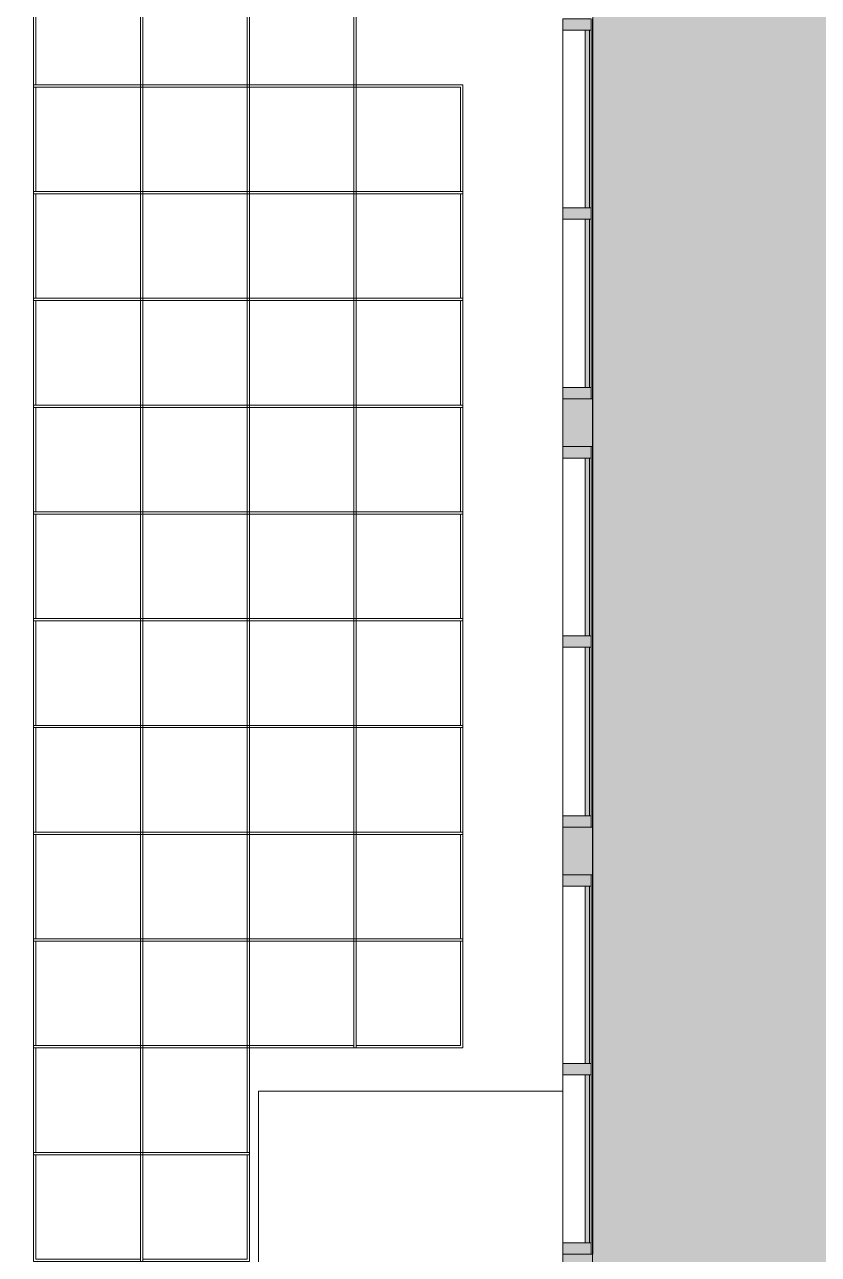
# Model space of a CAD drawing. Header units: inches. Extents: x 45807 to 46964, y -37659 to -36666.
# Drawn here: x 46444.9 to 46619.7, y -37374.3 to -37103.6 of the extents above; entities that cross this region are included whole.
import ezdxf

# ---------------------------------------------------------------- set-up
doc = ezdxf.new("R2010")
doc.units = ezdxf.units.IN
doc.header["$MEASUREMENT"] = 0
for name, color, linetype, lineweight in [('A-CLNG', 13, 'Continuous', 13), ('A-DETL-GENF', 92, 'Continuous', 9), ('A-DETL-THIN', 151, 'Continuous', 9), ('A-GENM', 13, 'Continuous', 9), ('A-GLAZ-CURT', 52, 'Continuous', 13), ('A-GLAZ-CWMG', 51, 'Continuous', 13), ('A-WALL', 113, 'Continuous', 13), ('A-WALL-PATT', 111, 'Continuous', 13)]:
    doc.layers.add(name, color=color, linetype=linetype, lineweight=lineweight)

# ---------------------------------------------------------------- blocks, each defined once
blk = doc.blocks.new('Rectangular Mullion - 2_5_ x 5_ rectangular 2-4793464-FIRST FLOOR RCP')
at = {"layer": 'A-GLAZ-CWMG', "lineweight": 9}
blk.add_hatch(color=7, dxfattribs=at).paths.add_polyline_path([(0, 1.75), (0, 2.13), (-2.5, 2.13), (-2.5, -4.12), (0, -4.12), (0, 0.75)], flags=0)
at = {"layer": 'A-GLAZ-CWMG', "color": 8, "lineweight": 20}
for p, q in [((-2.5, 2.13), (0, 2.13)), ((-2.5, -4.12), (-2.5, 2.13)), ((0, 2.13), (0, -4.12)), ((0, -4.12), (-2.5, -4.12))]:
    blk.add_line(p, q, dxfattribs=at)
blk = doc.blocks.new('Rectangular Mullion - 2_5_ x 5_ rectangular 2-4794836-FIRST FLOOR RCP')
at = {"layer": 'A-GLAZ-CWMG', "lineweight": 9}
for p, q in [((46563.43, -37332.25), (46563.43, -37293.25)), ((46569.68, -37332.25), (46569.68, -37293.25))]:
    blk.add_line(p, q, dxfattribs=at)
blk = doc.blocks.new('System Panel - Glazed-4794842-FIRST FLOOR RCP')
at = {"layer": 'A-GLAZ-CURT', "lineweight": 9}
blk.add_hatch(color=7, dxfattribs=at).paths.add_polyline_path([(-18.5, -1.75), (18.5, -1.75), (18.5, -0.75), (-18.5, -0.75)], flags=0)
at = {"layer": 'A-GLAZ-CURT', "color": 8, "lineweight": 20}
for p, q in [((-18.5, -1.75), (-18.5, -0.75)), ((-18.5, -0.75), (18.5, -0.75)), ((18.5, -1.75), (-18.5, -1.75)), ((18.5, -0.75), (18.5, -1.75))]:
    blk.add_line(p, q, dxfattribs=at)
blk = doc.blocks.new('Rectangular Mullion - 2_5_ x 5_ rectangular 2-4793468-FIRST FLOOR RCP')
at = {"layer": 'A-GLAZ-CWMG', "lineweight": 9}
blk.add_hatch(color=7, dxfattribs=at).paths.add_polyline_path([(-2.5, -4.12), (-2.5, 2.13), (0, 2.13), (0, -4.12)], flags=0)
at = {"layer": 'A-GLAZ-CWMG', "color": 8, "lineweight": 20}
for p, q in [((0, 2.13), (-2.5, 2.13)), ((-2.5, 2.13), (-2.5, -4.12)), ((0, -4.12), (0, 2.13)), ((-2.5, -4.12), (0, -4.12))]:
    blk.add_line(p, q, dxfattribs=at)
blk = doc.blocks.new('Rectangular Mullion - 2_5_ x 5_ rectangular 2-4794824-FIRST FLOOR RCP')
at = {"layer": 'A-GLAZ-CWMG', "lineweight": 9}
for p, q in [((46563.43, -37238.12), (46563.43, -37199)), ((46569.68, -37238.12), (46569.68, -37199))]:
    blk.add_line(p, q, dxfattribs=at)
blk = doc.blocks.new('System Panel - Glazed-4794830-FIRST FLOOR RCP')
at = {"layer": 'A-GLAZ-CURT', "lineweight": 9}
blk.add_hatch(color=7, dxfattribs=at).paths.add_polyline_path([(-18.56, -1.75), (18.56, -1.75), (18.56, -0.75), (-18.56, -0.75)], flags=0)
at = {"layer": 'A-GLAZ-CURT', "color": 8, "lineweight": 20}
for p, q in [((-18.56, -1.75), (-18.56, -0.75)), ((-18.56, -0.75), (18.56, -0.75)), ((18.56, -1.75), (-18.56, -1.75)), ((18.56, -0.75), (18.56, -1.75))]:
    blk.add_line(p, q, dxfattribs=at)
blk = doc.blocks.new('Rectangular Mullion - 2_5_ x 5_ rectangular 2-4794798-FIRST FLOOR RCP')
at = {"layer": 'A-GLAZ-CWMG', "lineweight": 9}
for p, q in [((46563.43, -37143.92), (46563.43, -37104.85)), ((46569.68, -37143.92), (46569.68, -37104.85))]:
    blk.add_line(p, q, dxfattribs=at)
blk = doc.blocks.new('System Panel - Glazed-4794806-FIRST FLOOR RCP')
at = {"layer": 'A-GLAZ-CURT', "lineweight": 9}
blk.add_hatch(color=7, dxfattribs=at).paths.add_polyline_path([(-18.54, -0.75), (-18.54, -1.75), (18.54, -1.75), (18.54, -0.75)], flags=0)
at = {"layer": 'A-GLAZ-CURT', "color": 8, "lineweight": 20}
for p, q in [((-18.54, -1.75), (-18.54, -0.75)), ((-18.54, -0.75), (18.54, -0.75)), ((18.54, -1.75), (-18.54, -1.75)), ((18.54, -0.75), (18.54, -1.75))]:
    blk.add_line(p, q, dxfattribs=at)
blk = doc.blocks.new('System Panel - Glazed-4794808-FIRST FLOOR RCP')
at = {"layer": 'A-GLAZ-CURT', "lineweight": 9}
blk.add_hatch(color=7, dxfattribs=at).paths.add_polyline_path([(-19.54, -1.75), (19.54, -1.75), (19.54, -0.75), (-19.54, -0.75)], flags=0)
at = {"layer": 'A-GLAZ-CURT', "color": 8, "lineweight": 20}
for p, q in [((-19.54, -1.75), (-19.54, -0.75)), ((-19.54, -0.75), (19.54, -0.75)), ((19.54, -1.75), (-19.54, -1.75)), ((19.54, -0.75), (19.54, -1.75))]:
    blk.add_line(p, q, dxfattribs=at)
blk = doc.blocks.new('Rectangular Mullion - 2_5_ x 5_ rectangular 2-4794801-FIRST FLOOR RCP')
at = {"layer": 'A-GLAZ-CWMG', "lineweight": 9}
for p, q in [((46563.43, -37183.5), (46563.43, -37146.42)), ((46569.68, -37183.5), (46569.68, -37146.42))]:
    blk.add_line(p, q, dxfattribs=at)
blk = doc.blocks.new('System Panel - Glazed-4794832-FIRST FLOOR RCP')
at = {"layer": 'A-GLAZ-CURT', "lineweight": 9}
blk.add_hatch(color=7, dxfattribs=at).paths.add_polyline_path([(-19.56, -1.75), (19.56, -1.75), (19.56, -0.75), (-19.56, -0.75)], flags=0)
at = {"layer": 'A-GLAZ-CURT', "color": 8, "lineweight": 20}
for p, q in [((-19.56, -1.75), (-19.56, -0.75)), ((-19.56, -0.75), (19.56, -0.75)), ((19.56, -1.75), (-19.56, -1.75)), ((19.56, -0.75), (19.56, -1.75))]:
    blk.add_line(p, q, dxfattribs=at)
blk = doc.blocks.new('Rectangular Mullion - 2_5_ x 5_ rectangular 2-4794827-FIRST FLOOR RCP')
at = {"layer": 'A-GLAZ-CWMG', "lineweight": 9}
for p, q in [((46563.43, -37277.75), (46563.43, -37240.62)), ((46569.68, -37277.75), (46569.68, -37240.62))]:
    blk.add_line(p, q, dxfattribs=at)
blk = doc.blocks.new('System Panel - Glazed-4794844-FIRST FLOOR RCP')
at = {"layer": 'A-GLAZ-CURT', "lineweight": 9}
blk.add_hatch(color=7, dxfattribs=at).paths.add_polyline_path([(-19.5, -0.75), (-19.5, -1.75), (19.5, -1.75), (19.5, -0.75)], flags=0)
at = {"layer": 'A-GLAZ-CURT', "color": 8, "lineweight": 20}
for p, q in [((-19.5, -1.75), (-19.5, -0.75)), ((-19.5, -0.75), (19.5, -0.75)), ((19.5, -1.75), (-19.5, -1.75)), ((19.5, -0.75), (19.5, -1.75))]:
    blk.add_line(p, q, dxfattribs=at)
blk = doc.blocks.new('Rectangular Mullion - 2_5_ x 5_ rectangular 2-4794839-FIRST FLOOR RCP')
at = {"layer": 'A-GLAZ-CWMG', "lineweight": 9}
for p, q in [((46563.43, -37371.75), (46563.43, -37334.75)), ((46569.68, -37371.75), (46569.68, -37334.75))]:
    blk.add_line(p, q, dxfattribs=at)
blk = doc.blocks.new('Rectangular Mullion - 2_5_ x 5_ rectangular 2-4794803-FIRST FLOOR RCP')
at = {"layer": 'A-GLAZ-CWMG', "lineweight": 9}
blk.add_hatch(color=7, dxfattribs=at).paths.add_polyline_path([(-2.25, 2.13), (0.25, 2.13), (0.25, -4.12), (-2.25, -4.12), (-2.25, 1.75)], flags=0)
at = {"layer": 'A-GLAZ-CWMG', "color": 8, "lineweight": 20}
for p, q in [((0.25, 2.13), (-2.25, 2.13)), ((-2.25, 2.13), (-2.25, -4.12)), ((0.25, -4.12), (0.25, 2.13)), ((-2.25, -4.12), (0.25, -4.12))]:
    blk.add_line(p, q, dxfattribs=at)
blk = doc.blocks.new('ceiling grid1117 - ceiling grid-5452643-FIRST FLOOR RCP')
at = {"layer": 'A-GENM'}
for p, q in [((46446.93, -37117.35), (46446.93, -37093.35)), ((46446.93, -37093.35), (46470.93, -37093.35)), ((46470.43, -37093.85), (46447.43, -37093.85)), ((46447.43, -37093.85), (46447.43, -37116.85)), ((46470.43, -37116.85), (46470.43, -37093.85)), ((46470.93, -37093.35), (46470.93, -37117.35)), ((46470.93, -37117.35), (46446.93, -37117.35)), ((46447.43, -37116.85), (46470.43, -37116.85))]:
    blk.add_line(p, q, dxfattribs=at)
blk = doc.blocks.new('ceiling grid1118 - ceiling grid-5452663-FIRST FLOOR RCP')
at = {"layer": 'A-GENM'}
for p, q in [((46470.43, -37117.35), (46470.43, -37093.35)), ((46470.43, -37093.35), (46494.43, -37093.35)), ((46493.93, -37093.85), (46470.93, -37093.85)), ((46470.93, -37093.85), (46470.93, -37116.85)), ((46493.93, -37116.85), (46493.93, -37093.85)), ((46494.43, -37093.35), (46494.43, -37117.35)), ((46494.43, -37117.35), (46470.43, -37117.35)), ((46470.93, -37116.85), (46493.93, -37116.85))]:
    blk.add_line(p, q, dxfattribs=at)
blk = doc.blocks.new('ceiling grid1119 - ceiling grid-5452683-FIRST FLOOR RCP')
at = {"layer": 'A-GENM'}
for p, q in [((46446.93, -37140.85), (46446.93, -37116.85)), ((46446.93, -37116.85), (46470.93, -37116.85)), ((46470.43, -37117.35), (46447.43, -37117.35)), ((46447.43, -37117.35), (46447.43, -37140.35)), ((46470.43, -37140.35), (46470.43, -37117.35)), ((46470.93, -37116.85), (46470.93, -37140.85)), ((46470.93, -37140.85), (46446.93, -37140.85)), ((46447.43, -37140.35), (46470.43, -37140.35))]:
    blk.add_line(p, q, dxfattribs=at)
blk = doc.blocks.new('ceiling grid1120 - ceiling grid-5452703-FIRST FLOOR RCP')
at = {"layer": 'A-GENM'}
for p, q in [((46470.43, -37140.85), (46470.43, -37116.85)), ((46470.43, -37116.85), (46494.43, -37116.85)), ((46493.93, -37117.35), (46470.93, -37117.35)), ((46470.93, -37117.35), (46470.93, -37140.35)), ((46493.93, -37140.35), (46493.93, -37117.35)), ((46494.43, -37116.85), (46494.43, -37140.85)), ((46494.43, -37140.85), (46470.43, -37140.85)), ((46470.93, -37140.35), (46493.93, -37140.35))]:
    blk.add_line(p, q, dxfattribs=at)
blk = doc.blocks.new('ceiling grid1155 - ceiling grid-5453647-FIRST FLOOR RCP')
at = {"layer": 'A-GENM'}
for p, q in [((46446.93, -37164.35), (46446.93, -37140.35)), ((46446.93, -37140.35), (46470.93, -37140.35)), ((46470.43, -37140.85), (46447.43, -37140.85)), ((46447.43, -37140.85), (46447.43, -37163.85)), ((46470.43, -37163.85), (46470.43, -37140.85)), ((46470.93, -37140.35), (46470.93, -37164.35)), ((46470.93, -37164.35), (46446.93, -37164.35)), ((46447.43, -37163.85), (46470.43, -37163.85))]:
    blk.add_line(p, q, dxfattribs=at)
blk = doc.blocks.new('ceiling grid1156 - ceiling grid-5453667-FIRST FLOOR RCP')
at = {"layer": 'A-GENM'}
for p, q in [((46470.43, -37164.35), (46470.43, -37140.35)), ((46470.43, -37140.35), (46494.43, -37140.35)), ((46493.93, -37140.85), (46470.93, -37140.85)), ((46470.93, -37140.85), (46470.93, -37163.85)), ((46493.93, -37163.85), (46493.93, -37140.85)), ((46494.43, -37140.35), (46494.43, -37164.35)), ((46494.43, -37164.35), (46470.43, -37164.35)), ((46470.93, -37163.85), (46493.93, -37163.85))]:
    blk.add_line(p, q, dxfattribs=at)
blk = doc.blocks.new('ceiling grid1160 - ceiling grid-5453687-FIRST FLOOR RCP')
at = {"layer": 'A-GENM'}
for p, q in [((46446.93, -37187.85), (46446.93, -37163.85)), ((46446.93, -37163.85), (46470.93, -37163.85)), ((46470.43, -37164.35), (46447.43, -37164.35)), ((46447.43, -37164.35), (46447.43, -37187.35)), ((46470.43, -37187.35), (46470.43, -37164.35)), ((46470.93, -37163.85), (46470.93, -37187.85)), ((46470.93, -37187.85), (46446.93, -37187.85)), ((46447.43, -37187.35), (46470.43, -37187.35))]:
    blk.add_line(p, q, dxfattribs=at)
blk = doc.blocks.new('ceiling grid1161 - ceiling grid-5453707-FIRST FLOOR RCP')
at = {"layer": 'A-GENM'}
for p, q in [((46470.43, -37187.85), (46470.43, -37163.85)), ((46470.43, -37163.85), (46494.43, -37163.85)), ((46493.93, -37164.35), (46470.93, -37164.35)), ((46470.93, -37164.35), (46470.93, -37187.35)), ((46493.93, -37187.35), (46493.93, -37164.35)), ((46494.43, -37163.85), (46494.43, -37187.85)), ((46494.43, -37187.85), (46470.43, -37187.85)), ((46470.93, -37187.35), (46493.93, -37187.35))]:
    blk.add_line(p, q, dxfattribs=at)
blk = doc.blocks.new('ceiling grid1163 - ceiling grid-5453727-FIRST FLOOR RCP')
at = {"layer": 'A-GENM'}
for p, q in [((46446.93, -37211.35), (46446.93, -37187.35)), ((46446.93, -37187.35), (46470.93, -37187.35)), ((46470.43, -37187.85), (46447.43, -37187.85)), ((46447.43, -37187.85), (46447.43, -37210.85)), ((46470.43, -37210.85), (46470.43, -37187.85)), ((46470.93, -37187.35), (46470.93, -37211.35)), ((46470.93, -37211.35), (46446.93, -37211.35)), ((46447.43, -37210.85), (46470.43, -37210.85))]:
    blk.add_line(p, q, dxfattribs=at)
blk = doc.blocks.new('ceiling grid1164 - ceiling grid-5453747-FIRST FLOOR RCP')
at = {"layer": 'A-GENM'}
for p, q in [((46470.43, -37211.35), (46470.43, -37187.35)), ((46470.43, -37187.35), (46494.43, -37187.35)), ((46493.93, -37187.85), (46470.93, -37187.85)), ((46470.93, -37187.85), (46470.93, -37210.85)), ((46493.93, -37210.85), (46493.93, -37187.85)), ((46494.43, -37187.35), (46494.43, -37211.35)), ((46494.43, -37211.35), (46470.43, -37211.35)), ((46470.93, -37210.85), (46493.93, -37210.85))]:
    blk.add_line(p, q, dxfattribs=at)
blk = doc.blocks.new('ceiling grid1165 - ceiling grid-5453767-FIRST FLOOR RCP')
at = {"layer": 'A-GENM'}
for p, q in [((46446.93, -37234.85), (46446.93, -37210.85)), ((46446.93, -37210.85), (46470.93, -37210.85)), ((46470.43, -37211.35), (46447.43, -37211.35)), ((46447.43, -37211.35), (46447.43, -37234.35)), ((46470.43, -37234.35), (46470.43, -37211.35)), ((46470.93, -37210.85), (46470.93, -37234.85)), ((46447.43, -37234.35), (46470.43, -37234.35)), ((46470.93, -37234.85), (46446.93, -37234.85))]:
    blk.add_line(p, q, dxfattribs=at)
blk = doc.blocks.new('ceiling grid1166 - ceiling grid-5453787-FIRST FLOOR RCP')
at = {"layer": 'A-GENM'}
for p, q in [((46470.43, -37234.85), (46470.43, -37210.85)), ((46470.43, -37210.85), (46494.43, -37210.85)), ((46493.93, -37211.35), (46470.93, -37211.35)), ((46470.93, -37211.35), (46470.93, -37234.35)), ((46493.93, -37234.35), (46493.93, -37211.35)), ((46494.43, -37210.85), (46494.43, -37234.85)), ((46470.93, -37234.35), (46493.93, -37234.35)), ((46494.43, -37234.85), (46470.43, -37234.85))]:
    blk.add_line(p, q, dxfattribs=at)
blk = doc.blocks.new('ceiling grid1167 - ceiling grid-5453807-FIRST FLOOR RCP')
at = {"layer": 'A-GENM'}
for p, q in [((46446.93, -37258.35), (46446.93, -37234.35)), ((46446.93, -37234.35), (46470.93, -37234.35)), ((46470.93, -37234.35), (46470.93, -37258.35)), ((46470.43, -37234.85), (46447.43, -37234.85)), ((46447.43, -37234.85), (46447.43, -37257.85)), ((46470.43, -37257.85), (46470.43, -37234.85)), ((46470.93, -37258.35), (46446.93, -37258.35)), ((46447.43, -37257.85), (46470.43, -37257.85))]:
    blk.add_line(p, q, dxfattribs=at)
blk = doc.blocks.new('ceiling grid1168 - ceiling grid-5453827-FIRST FLOOR RCP')
at = {"layer": 'A-GENM'}
for p, q in [((46470.43, -37258.35), (46470.43, -37234.35)), ((46470.43, -37234.35), (46494.43, -37234.35)), ((46494.43, -37234.35), (46494.43, -37258.35)), ((46493.93, -37234.85), (46470.93, -37234.85)), ((46470.93, -37234.85), (46470.93, -37257.85)), ((46493.93, -37257.85), (46493.93, -37234.85)), ((46494.43, -37258.35), (46470.43, -37258.35)), ((46470.93, -37257.85), (46493.93, -37257.85))]:
    blk.add_line(p, q, dxfattribs=at)
blk = doc.blocks.new('ceiling grid1169 - ceiling grid-5453847-FIRST FLOOR RCP')
at = {"layer": 'A-GENM'}
for p, q in [((46446.93, -37281.85), (46446.93, -37257.85)), ((46446.93, -37257.85), (46470.93, -37257.85)), ((46470.43, -37258.35), (46447.43, -37258.35)), ((46447.43, -37258.35), (46447.43, -37281.35)), ((46470.43, -37281.35), (46470.43, -37258.35)), ((46470.93, -37257.85), (46470.93, -37281.85)), ((46470.93, -37281.85), (46446.93, -37281.85)), ((46447.43, -37281.35), (46470.43, -37281.35))]:
    blk.add_line(p, q, dxfattribs=at)
blk = doc.blocks.new('ceiling grid1170 - ceiling grid-5453867-FIRST FLOOR RCP')
at = {"layer": 'A-GENM'}
for p, q in [((46470.43, -37281.85), (46470.43, -37257.85)), ((46470.43, -37257.85), (46494.43, -37257.85)), ((46493.93, -37258.35), (46470.93, -37258.35)), ((46470.93, -37258.35), (46470.93, -37281.35)), ((46493.93, -37281.35), (46493.93, -37258.35)), ((46494.43, -37257.85), (46494.43, -37281.85)), ((46494.43, -37281.85), (46470.43, -37281.85)), ((46470.93, -37281.35), (46493.93, -37281.35))]:
    blk.add_line(p, q, dxfattribs=at)
blk = doc.blocks.new('ceiling grid1171 - ceiling grid-5453904-FIRST FLOOR RCP')
at = {"layer": 'A-GENM'}
for p, q in [((46446.93, -37305.35), (46446.93, -37281.35)), ((46446.93, -37281.35), (46470.93, -37281.35)), ((46470.43, -37281.85), (46447.43, -37281.85)), ((46447.43, -37281.85), (46447.43, -37304.85)), ((46470.43, -37304.85), (46470.43, -37281.85)), ((46470.93, -37281.35), (46470.93, -37305.35)), ((46447.43, -37304.85), (46470.43, -37304.85)), ((46470.93, -37305.35), (46446.93, -37305.35))]:
    blk.add_line(p, q, dxfattribs=at)
blk = doc.blocks.new('ceiling grid1172 - ceiling grid-5453924-FIRST FLOOR RCP')
at = {"layer": 'A-GENM'}
for p, q in [((46470.43, -37305.35), (46470.43, -37281.35)), ((46470.43, -37281.35), (46494.43, -37281.35)), ((46493.93, -37281.85), (46470.93, -37281.85)), ((46470.93, -37281.85), (46470.93, -37304.85)), ((46493.93, -37304.85), (46493.93, -37281.85)), ((46494.43, -37281.35), (46494.43, -37305.35)), ((46470.93, -37304.85), (46493.93, -37304.85)), ((46494.43, -37305.35), (46470.43, -37305.35))]:
    blk.add_line(p, q, dxfattribs=at)
blk = doc.blocks.new('ceiling grid1173 - ceiling grid-5453944-FIRST FLOOR RCP')
at = {"layer": 'A-GENM'}
for p, q in [((46446.93, -37328.85), (46446.93, -37304.85)), ((46446.93, -37304.85), (46470.93, -37304.85)), ((46470.93, -37304.85), (46470.93, -37328.85)), ((46470.43, -37305.35), (46447.43, -37305.35)), ((46447.43, -37305.35), (46447.43, -37328.35)), ((46470.43, -37328.35), (46470.43, -37305.35)), ((46470.93, -37328.85), (46446.93, -37328.85)), ((46447.43, -37328.35), (46470.43, -37328.35))]:
    blk.add_line(p, q, dxfattribs=at)
blk = doc.blocks.new('ceiling grid1174 - ceiling grid-5453964-FIRST FLOOR RCP')
at = {"layer": 'A-GENM'}
for p, q in [((46470.43, -37328.85), (46470.43, -37304.85)), ((46470.43, -37304.85), (46494.43, -37304.85)), ((46494.43, -37304.85), (46494.43, -37328.85)), ((46493.93, -37305.35), (46470.93, -37305.35)), ((46470.93, -37305.35), (46470.93, -37328.35)), ((46493.93, -37328.35), (46493.93, -37305.35)), ((46494.43, -37328.85), (46470.43, -37328.85)), ((46470.93, -37328.35), (46493.93, -37328.35))]:
    blk.add_line(p, q, dxfattribs=at)
blk = doc.blocks.new('ceiling grid1175 - ceiling grid-5453984-FIRST FLOOR RCP')
at = {"layer": 'A-GENM'}
for p, q in [((46446.93, -37352.35), (46446.93, -37328.35)), ((46446.93, -37328.35), (46470.93, -37328.35)), ((46470.43, -37328.85), (46447.43, -37328.85)), ((46447.43, -37328.85), (46447.43, -37351.85)), ((46470.43, -37351.85), (46470.43, -37328.85)), ((46470.93, -37328.35), (46470.93, -37352.35)), ((46470.93, -37352.35), (46446.93, -37352.35)), ((46447.43, -37351.85), (46470.43, -37351.85))]:
    blk.add_line(p, q, dxfattribs=at)
blk = doc.blocks.new('ceiling grid1176 - ceiling grid-5454004-FIRST FLOOR RCP')
at = {"layer": 'A-GENM'}
for p, q in [((46470.43, -37352.35), (46470.43, -37328.35)), ((46470.43, -37328.35), (46494.43, -37328.35)), ((46493.93, -37328.85), (46470.93, -37328.85)), ((46470.93, -37328.85), (46470.93, -37351.85)), ((46493.93, -37351.85), (46493.93, -37328.85)), ((46494.43, -37328.35), (46494.43, -37352.35)), ((46494.43, -37352.35), (46470.43, -37352.35)), ((46470.93, -37351.85), (46493.93, -37351.85))]:
    blk.add_line(p, q, dxfattribs=at)
blk = doc.blocks.new('ceiling grid1177 - ceiling grid-5454024-FIRST FLOOR RCP')
at = {"layer": 'A-GENM'}
for p, q in [((46446.93, -37375.85), (46446.93, -37351.85)), ((46446.93, -37351.85), (46470.93, -37351.85)), ((46470.43, -37352.35), (46447.43, -37352.35)), ((46447.43, -37352.35), (46447.43, -37375.35)), ((46470.43, -37375.35), (46470.43, -37352.35)), ((46470.93, -37351.85), (46470.93, -37375.85)), ((46447.43, -37375.35), (46470.43, -37375.35)), ((46470.93, -37375.85), (46446.93, -37375.85))]:
    blk.add_line(p, q, dxfattribs=at)
blk = doc.blocks.new('ceiling grid1178 - ceiling grid-5454044-FIRST FLOOR RCP')
at = {"layer": 'A-GENM'}
for p, q in [((46470.43, -37375.85), (46470.43, -37351.85)), ((46470.43, -37351.85), (46494.43, -37351.85)), ((46493.93, -37352.35), (46470.93, -37352.35)), ((46470.93, -37352.35), (46470.93, -37375.35)), ((46493.93, -37375.35), (46493.93, -37352.35)), ((46494.43, -37351.85), (46494.43, -37375.85)), ((46470.93, -37375.35), (46493.93, -37375.35)), ((46494.43, -37375.85), (46470.43, -37375.85))]:
    blk.add_line(p, q, dxfattribs=at)
blk = doc.blocks.new('ceiling grid1196 - ceiling grid-5454439-FIRST FLOOR RCP')
at = {"layer": 'A-GENM'}
for p, q in [((46493.93, -37140.85), (46493.93, -37116.85)), ((46493.93, -37116.85), (46517.93, -37116.85)), ((46517.43, -37117.35), (46494.43, -37117.35)), ((46494.43, -37117.35), (46494.43, -37140.35)), ((46517.43, -37140.35), (46517.43, -37117.35)), ((46517.93, -37116.85), (46517.93, -37140.85)), ((46517.93, -37140.85), (46493.93, -37140.85)), ((46494.43, -37140.35), (46517.43, -37140.35))]:
    blk.add_line(p, q, dxfattribs=at)
blk = doc.blocks.new('ceiling grid1197 - ceiling grid-5454459-FIRST FLOOR RCP')
at = {"layer": 'A-GENM'}
for p, q in [((46493.93, -37164.35), (46493.93, -37140.35)), ((46493.93, -37140.35), (46517.93, -37140.35)), ((46517.43, -37140.85), (46494.43, -37140.85)), ((46494.43, -37140.85), (46494.43, -37163.85)), ((46517.43, -37163.85), (46517.43, -37140.85)), ((46517.93, -37140.35), (46517.93, -37164.35)), ((46517.93, -37164.35), (46493.93, -37164.35)), ((46494.43, -37163.85), (46517.43, -37163.85))]:
    blk.add_line(p, q, dxfattribs=at)
blk = doc.blocks.new('ceiling grid1198 - ceiling grid-5454479-FIRST FLOOR RCP')
at = {"layer": 'A-GENM'}
for p, q in [((46493.93, -37187.85), (46493.93, -37163.85)), ((46493.93, -37163.85), (46517.93, -37163.85)), ((46517.43, -37164.35), (46494.43, -37164.35)), ((46494.43, -37164.35), (46494.43, -37187.35)), ((46517.43, -37187.35), (46517.43, -37164.35)), ((46517.93, -37163.85), (46517.93, -37187.85)), ((46517.93, -37187.85), (46493.93, -37187.85)), ((46494.43, -37187.35), (46517.43, -37187.35))]:
    blk.add_line(p, q, dxfattribs=at)
blk = doc.blocks.new('ceiling grid1199 - ceiling grid-5454499-FIRST FLOOR RCP')
at = {"layer": 'A-GENM'}
for p, q in [((46493.93, -37211.35), (46493.93, -37187.35)), ((46493.93, -37187.35), (46517.93, -37187.35)), ((46517.43, -37187.85), (46494.43, -37187.85)), ((46494.43, -37187.85), (46494.43, -37210.85)), ((46517.43, -37210.85), (46517.43, -37187.85)), ((46517.93, -37187.35), (46517.93, -37211.35)), ((46517.93, -37211.35), (46493.93, -37211.35)), ((46494.43, -37210.85), (46517.43, -37210.85))]:
    blk.add_line(p, q, dxfattribs=at)
blk = doc.blocks.new('ceiling grid1200 - ceiling grid-5454519-FIRST FLOOR RCP')
at = {"layer": 'A-GENM'}
for p, q in [((46493.93, -37234.85), (46493.93, -37210.85)), ((46493.93, -37210.85), (46517.93, -37210.85)), ((46517.43, -37211.35), (46494.43, -37211.35)), ((46494.43, -37211.35), (46494.43, -37234.35)), ((46517.43, -37234.35), (46517.43, -37211.35)), ((46517.93, -37210.85), (46517.93, -37234.85)), ((46494.43, -37234.35), (46517.43, -37234.35)), ((46517.93, -37234.85), (46493.93, -37234.85))]:
    blk.add_line(p, q, dxfattribs=at)
blk = doc.blocks.new('ceiling grid1201 - ceiling grid-5454539-FIRST FLOOR RCP')
at = {"layer": 'A-GENM'}
for p, q in [((46493.93, -37258.35), (46493.93, -37234.35)), ((46493.93, -37234.35), (46517.93, -37234.35)), ((46517.93, -37234.35), (46517.93, -37258.35)), ((46517.43, -37234.85), (46494.43, -37234.85)), ((46494.43, -37234.85), (46494.43, -37257.85)), ((46517.43, -37257.85), (46517.43, -37234.85)), ((46517.93, -37258.35), (46493.93, -37258.35)), ((46494.43, -37257.85), (46517.43, -37257.85))]:
    blk.add_line(p, q, dxfattribs=at)
blk = doc.blocks.new('ceiling grid1202 - ceiling grid-5454559-FIRST FLOOR RCP')
at = {"layer": 'A-GENM'}
for p, q in [((46493.93, -37281.85), (46493.93, -37257.85)), ((46493.93, -37257.85), (46517.93, -37257.85)), ((46517.43, -37258.35), (46494.43, -37258.35)), ((46494.43, -37258.35), (46494.43, -37281.35)), ((46517.43, -37281.35), (46517.43, -37258.35)), ((46517.93, -37257.85), (46517.93, -37281.85)), ((46517.93, -37281.85), (46493.93, -37281.85)), ((46494.43, -37281.35), (46517.43, -37281.35))]:
    blk.add_line(p, q, dxfattribs=at)
blk = doc.blocks.new('ceiling grid1203 - ceiling grid-5454579-FIRST FLOOR RCP')
at = {"layer": 'A-GENM'}
for p, q in [((46493.93, -37305.35), (46493.93, -37281.35)), ((46493.93, -37281.35), (46517.93, -37281.35)), ((46517.43, -37281.85), (46494.43, -37281.85)), ((46494.43, -37281.85), (46494.43, -37304.85)), ((46517.43, -37304.85), (46517.43, -37281.85)), ((46517.93, -37281.35), (46517.93, -37305.35)), ((46494.43, -37304.85), (46517.43, -37304.85)), ((46517.93, -37305.35), (46493.93, -37305.35))]:
    blk.add_line(p, q, dxfattribs=at)
blk = doc.blocks.new('ceiling grid1204 - ceiling grid-5454599-FIRST FLOOR RCP')
at = {"layer": 'A-GENM'}
for p, q in [((46493.93, -37328.85), (46493.93, -37304.85)), ((46493.93, -37304.85), (46517.93, -37304.85)), ((46517.93, -37304.85), (46517.93, -37328.85)), ((46517.43, -37305.35), (46494.43, -37305.35)), ((46494.43, -37305.35), (46494.43, -37328.35)), ((46517.43, -37328.35), (46517.43, -37305.35)), ((46517.93, -37328.85), (46493.93, -37328.85)), ((46494.43, -37328.35), (46517.43, -37328.35))]:
    blk.add_line(p, q, dxfattribs=at)
blk = doc.blocks.new('ceiling grid1206 - ceiling grid-5454710-FIRST FLOOR RCP')
at = {"layer": 'A-GENM'}
for p, q in [((46517.43, -37140.85), (46517.43, -37116.85)), ((46517.43, -37116.85), (46541.43, -37116.85)), ((46540.93, -37117.35), (46517.93, -37117.35)), ((46517.93, -37117.35), (46517.93, -37140.35)), ((46540.93, -37140.35), (46540.93, -37117.35)), ((46541.43, -37116.85), (46541.43, -37140.85)), ((46541.43, -37140.85), (46517.43, -37140.85)), ((46517.93, -37140.35), (46540.93, -37140.35))]:
    blk.add_line(p, q, dxfattribs=at)
blk = doc.blocks.new('ceiling grid1207 - ceiling grid-5454730-FIRST FLOOR RCP')
at = {"layer": 'A-GENM'}
for p, q in [((46517.43, -37164.35), (46517.43, -37140.35)), ((46517.43, -37140.35), (46541.43, -37140.35)), ((46540.93, -37140.85), (46517.93, -37140.85)), ((46517.93, -37140.85), (46517.93, -37163.85)), ((46540.93, -37163.85), (46540.93, -37140.85)), ((46541.43, -37140.35), (46541.43, -37164.35)), ((46541.43, -37164.35), (46517.43, -37164.35)), ((46517.93, -37163.85), (46540.93, -37163.85))]:
    blk.add_line(p, q, dxfattribs=at)
blk = doc.blocks.new('ceiling grid1208 - ceiling grid-5454750-FIRST FLOOR RCP')
at = {"layer": 'A-GENM'}
for p, q in [((46517.43, -37187.85), (46517.43, -37163.85)), ((46517.43, -37163.85), (46541.43, -37163.85)), ((46540.93, -37164.35), (46517.93, -37164.35)), ((46517.93, -37164.35), (46517.93, -37187.35)), ((46540.93, -37187.35), (46540.93, -37164.35)), ((46541.43, -37163.85), (46541.43, -37187.85)), ((46541.43, -37187.85), (46517.43, -37187.85)), ((46517.93, -37187.35), (46540.93, -37187.35))]:
    blk.add_line(p, q, dxfattribs=at)
blk = doc.blocks.new('ceiling grid1209 - ceiling grid-5454770-FIRST FLOOR RCP')
at = {"layer": 'A-GENM'}
for p, q in [((46517.43, -37211.35), (46517.43, -37187.35)), ((46517.43, -37187.35), (46541.43, -37187.35)), ((46540.93, -37187.85), (46517.93, -37187.85)), ((46517.93, -37187.85), (46517.93, -37210.85)), ((46540.93, -37210.85), (46540.93, -37187.85)), ((46541.43, -37187.35), (46541.43, -37211.35)), ((46541.43, -37211.35), (46517.43, -37211.35)), ((46517.93, -37210.85), (46540.93, -37210.85))]:
    blk.add_line(p, q, dxfattribs=at)
blk = doc.blocks.new('ceiling grid1210 - ceiling grid-5454790-FIRST FLOOR RCP')
at = {"layer": 'A-GENM'}
for p, q in [((46517.43, -37234.85), (46517.43, -37210.85)), ((46517.43, -37210.85), (46541.43, -37210.85)), ((46540.93, -37211.35), (46517.93, -37211.35)), ((46517.93, -37211.35), (46517.93, -37234.35)), ((46540.93, -37234.35), (46540.93, -37211.35)), ((46541.43, -37210.85), (46541.43, -37234.85)), ((46517.93, -37234.35), (46540.93, -37234.35)), ((46541.43, -37234.85), (46517.43, -37234.85))]:
    blk.add_line(p, q, dxfattribs=at)
blk = doc.blocks.new('ceiling grid1211 - ceiling grid-5454810-FIRST FLOOR RCP')
at = {"layer": 'A-GENM'}
for p, q in [((46517.43, -37258.35), (46517.43, -37234.35)), ((46517.43, -37234.35), (46541.43, -37234.35)), ((46541.43, -37234.35), (46541.43, -37258.35)), ((46540.93, -37234.85), (46517.93, -37234.85)), ((46517.93, -37234.85), (46517.93, -37257.85)), ((46540.93, -37257.85), (46540.93, -37234.85)), ((46541.43, -37258.35), (46517.43, -37258.35)), ((46517.93, -37257.85), (46540.93, -37257.85))]:
    blk.add_line(p, q, dxfattribs=at)
blk = doc.blocks.new('ceiling grid1212 - ceiling grid-5454830-FIRST FLOOR RCP')
at = {"layer": 'A-GENM'}
for p, q in [((46517.43, -37281.85), (46517.43, -37257.85)), ((46517.43, -37257.85), (46541.43, -37257.85)), ((46540.93, -37258.35), (46517.93, -37258.35)), ((46517.93, -37258.35), (46517.93, -37281.35)), ((46540.93, -37281.35), (46540.93, -37258.35)), ((46541.43, -37257.85), (46541.43, -37281.85)), ((46541.43, -37281.85), (46517.43, -37281.85)), ((46517.93, -37281.35), (46540.93, -37281.35))]:
    blk.add_line(p, q, dxfattribs=at)
blk = doc.blocks.new('ceiling grid1213 - ceiling grid-5454850-FIRST FLOOR RCP')
at = {"layer": 'A-GENM'}
for p, q in [((46517.43, -37305.35), (46517.43, -37281.35)), ((46517.43, -37281.35), (46541.43, -37281.35)), ((46540.93, -37281.85), (46517.93, -37281.85)), ((46517.93, -37281.85), (46517.93, -37304.85)), ((46540.93, -37304.85), (46540.93, -37281.85)), ((46541.43, -37281.35), (46541.43, -37305.35)), ((46517.93, -37304.85), (46540.93, -37304.85)), ((46541.43, -37305.35), (46517.43, -37305.35))]:
    blk.add_line(p, q, dxfattribs=at)
blk = doc.blocks.new('ceiling grid1214 - ceiling grid-5454870-FIRST FLOOR RCP')
at = {"layer": 'A-GENM'}
for p, q in [((46517.43, -37328.85), (46517.43, -37304.85)), ((46517.43, -37304.85), (46541.43, -37304.85)), ((46541.43, -37304.85), (46541.43, -37328.85)), ((46540.93, -37305.35), (46517.93, -37305.35)), ((46517.93, -37305.35), (46517.93, -37328.35)), ((46540.93, -37328.35), (46540.93, -37305.35)), ((46541.43, -37328.85), (46517.43, -37328.85)), ((46517.93, -37328.35), (46540.93, -37328.35))]:
    blk.add_line(p, q, dxfattribs=at)
blk = doc.blocks.new('ceiling grid2 - ceiling grid-5485541-FIRST FLOOR RCP')
at = {"layer": 'A-GENM'}
for p, q in [((46493.93, -37117.35), (46493.93, -37093.35)), ((46493.93, -37093.35), (46517.93, -37093.35)), ((46517.43, -37093.85), (46494.43, -37093.85)), ((46494.43, -37093.85), (46494.43, -37116.85)), ((46517.43, -37116.85), (46517.43, -37093.85)), ((46517.93, -37093.35), (46517.93, -37117.35)), ((46517.93, -37117.35), (46493.93, -37117.35)), ((46494.43, -37116.85), (46517.43, -37116.85))]:
    blk.add_line(p, q, dxfattribs=at)

msp = doc.modelspace()

# ---------------------------------------------------------------- hatches: boundary and pattern name
at = {"layer": 'A-DETL-GENF'}
h = msp.add_hatch(color=9, dxfattribs=at)
h.paths.add_polyline_path([(46964.31, -37658.85), (46964.31, -37625.97), (46910.18, -37625.97), (46910.18, -37626.35), (46907.68, -37626.35), (46907.68, -37625.97), (46860.93, -37625.97), (46860.93, -37626.35), (46858.43, -37626.35), (46858.43, -37634.37), (46840.43, -37634.37), (46840.43, -37626.35), (46837.93, -37626.35), (46837.93, -37625.97), (46790.27, -37625.97), (46790.27, -37626.35), (46787.77, -37626.35), (46787.77, -37625.97), (46730.23, -37625.97), (46730.23, -37626.35), (46727.73, -37626.35), (46727.73, -37625.97), (46670.18, -37625.97), (46670.18, -37626.35), (46667.68, -37626.35), (46667.68, -37625.97), (46620.93, -37625.97), (46620.93, -37626.35), (46618.43, -37626.35), (46618.43, -37634.36), (46599.43, -37634.36), (46599.43, -37646.85), (46574.43, -37646.85), (46574.43, -37658.85), (46910.18, -37658.85)], flags=0)
h.paths.add_polyline_path([(46578.08, -37641.85), (46594.43, -37641.85), (46594.43, -37629.36), (46613.43, -37629.36), (46613.43, -37604.37), (46569.93, -37604.37), (46569.93, -37611.1), (46574.43, -37611.1), (46574.43, -37641.85)], flags=0)
h.paths.add_polyline_path([(46845.43, -37629.37), (46853.43, -37629.37), (46853.43, -37604.37), (46845.43, -37604.37), (46845.43, -37621.37)], flags=0)
h.paths.add_polyline_path([(46790.27, -37624.97), (46837.93, -37624.97), (46837.93, -37620.1), (46840.43, -37620.1), (46840.43, -37599.37), (46858.43, -37599.37), (46858.43, -37620.1), (46860.93, -37620.1), (46860.93, -37624.97), (46907.68, -37624.97), (46907.68, -37620.1), (46910.18, -37620.1), (46910.18, -37624.97), (46964.31, -37624.97), (46964.31, -37047.97), (46910.18, -37047.97), (46910.18, -37048.35), (46907.68, -37048.35), (46907.68, -37047.97), (46862.06, -37047.97), (46862.06, -37049.35), (46569.93, -37049.35), (46569.93, -37599.37), (46618.43, -37599.37), (46618.43, -37620.1), (46620.93, -37620.1), (46620.93, -37624.97), (46667.68, -37624.97), (46667.68, -37620.1), (46670.18, -37620.1), (46670.18, -37624.97), (46727.73, -37624.97), (46727.73, -37620.1), (46730.23, -37620.1), (46730.23, -37624.97), (46787.77, -37624.97), (46787.77, -37620.1), (46790.27, -37620.1)], flags=0)
h.paths.add_polyline_path([(46864.81, -37046.97), (46907.68, -37046.97), (46907.68, -37042.1), (46910.18, -37042.1), (46910.18, -37046.97), (46964.31, -37046.97), (46964.31, -36665.8), (46902.93, -36665.8), (46902.93, -36699.6), (46887.93, -36699.6), (46887.93, -36667.85), (46793.43, -36667.85), (46793.43, -36780.97), (46887.93, -36780.97), (46887.93, -36748.1), (46902.93, -36748.1), (46902.93, -36801.97), (46752.18, -36801.97), (46752.18, -36778.85), (46769.43, -36778.85), (46769.43, -36768.85), (46788.81, -36768.85), (46788.81, -36686.85), (46694.93, -36686.85), (46694.93, -36778.85), (46712.18, -36778.85), (46712.18, -36801.97), (46406.56, -36801.97), (46406.56, -36775.35), (46411.56, -36775.35), (46411.56, -36778.85), (46633.43, -36778.85), (46633.43, -36686.85), (46411.56, -36686.85), (46411.56, -36735.35), (46406.56, -36735.35), (46406.56, -36686.85), (46402.68, -36686.85), (46402.68, -36683.35), (46406.43, -36683.35), (46406.43, -36665.8), (46018.06, -36665.8), (46018.06, -36715.47), (46342.06, -36715.47), (46342.06, -36683.35), (46362.68, -36683.35), (46362.68, -36686.85), (46346.68, -36686.85), (46346.68, -36819.6), (46346.43, -36819.6), (46346.43, -36859.6), (46346.68, -36859.6), (46346.68, -36861.97), (46862.06, -36861.97), (46862.06, -36863.1), (46902.93, -36863.1), (46902.93, -36864.6), (46933.43, -36864.6), (46933.43, -36865.1), (46902.93, -36865.1), (46902.93, -36866.6), (46862.06, -36866.6), (46862.06, -37013.1), (46862.93, -37013.1), (46862.93, -37042.35), (46862.06, -37042.35), (46862.06, -37046.97)], flags=0)
h.paths.add_polyline_path([(45986.8, -36911.1), (46010.06, -36911.1), (46010.06, -36794.1), (46000.68, -36794.1), (46000.68, -36786.1), (46010.06, -36786.1), (46010.06, -36665.8), (45818.81, -36665.8), (45818.81, -36774.1), (45844.18, -36774.1), (45844.18, -36786.1), (45960.68, -36786.1), (45960.68, -36794.1), (45844.18, -36794.1), (45844.18, -36803.6), (45818.81, -36803.6), (45818.81, -36911.1), (45966.85, -36911.1)], flags=0)
h.paths.add_polyline_path([(46793.43, -36798.47), (46887.93, -36798.47), (46887.93, -36785.6), (46793.43, -36785.6), (46793.43, -36792.85), (46769.43, -36792.85), (46769.43, -36783.85), (46755.68, -36783.85), (46755.68, -36798.47), (46788.81, -36798.47)], flags=0)
h.paths.add_polyline_path([(46708.68, -36798.47), (46708.68, -36783.85), (46410.06, -36783.85), (46410.06, -36798.47), (46698.45, -36798.47)], flags=0)
h.paths.add_polyline_path([(46636.93, -36778.85), (46663.43, -36778.85), (46663.43, -36686.85), (46636.93, -36686.85), (46636.93, -36775.92)], flags=0)
h.paths.add_polyline_path([(46666.93, -36778.85), (46691.43, -36778.85), (46691.43, -36686.85), (46666.93, -36686.85), (46666.93, -36771.75)], flags=0)
h.paths.add_polyline_path([(46724.92, -36681.85), (46788.81, -36681.85), (46788.81, -36674.85), (46454.75, -36674.85), (46454.75, -36665.8), (46413.43, -36665.8), (46413.43, -36681.85), (46694.93, -36681.85)], flags=0)
h.paths.add_polyline_path([(46581.08, -36671.35), (46581.08, -36665.8), (46459.37, -36665.8), (46459.37, -36671.35), (46513.58, -36671.35), (46513.58, -36666.85), (46515.08, -36666.85), (46515.08, -36671.35)], flags=0)
h.paths.add_polyline_path([(46612.5, -36671.35), (46678.5, -36671.35), (46678.5, -36666.85), (46680, -36666.85), (46680, -36671.35), (46733.84, -36671.35), (46733.84, -36669.07), (46738.46, -36669.07), (46738.46, -36671.35), (46788.81, -36671.35), (46788.81, -36665.8), (46612.5, -36665.8), (46612.5, -36669.25)], flags=0)
h.paths.add_polyline_path([(46608.5, -36671.35), (46608.5, -36665.8), (46585.08, -36665.8), (46585.08, -36671.35)], flags=0)
at = {"layer": 'A-WALL-PATT', "lineweight": 9}
for points in [[(46563.43, -37196.5), (46569.93, -37196.5), (46569.93, -37186), (46563.43, -37186)], [(46565.15, -37290.75), (46569.93, -37290.75), (46569.93, -37280.25), (46563.43, -37280.25), (46563.43, -37290.75)], [(46565.68, -37402.75), (46569.93, -37402.75), (46569.93, -37374.25), (46563.43, -37374.25), (46563.43, -37402.75), (46565.32, -37402.75)]]:
    msp.add_hatch(color=7, dxfattribs=at).paths.add_polyline_path(points, flags=0)

# ---------------------------------------------------------------- linework, layer by layer
at = {"layer": 'A-CLNG'}
for p, q in [((46570.06, -37374.25), (46570.06, -37091.6)), ((46496.43, -37440.35), (46496.43, -37338.35)), ((46496.43, -37338.35), (46563.43, -37338.35)), ((46569.93, -37374.25), (46570.06, -37374.25))]:
    msp.add_line(p, q, dxfattribs=at)
at = {"layer": 'A-DETL-THIN'}
for p, q in [((46569.93, -37102.35), (46569.93, -37186)), ((46569.93, -37196.5), (46569.93, -37280.25)), ((46569.93, -37290.75), (46569.93, -37374.25))]:
    msp.add_line(p, q, dxfattribs=at)
at = {"layer": 'A-WALL', "color": 8, "lineweight": 20}
for p, q in [((46563.43, -37196.5), (46563.43, -37186)), ((46563.43, -37186), (46569.93, -37186)), ((46569.93, -37186), (46569.93, -37196.5)), ((46569.93, -37196.5), (46563.43, -37196.5)), ((46563.43, -37290.75), (46563.43, -37280.25)), ((46563.43, -37280.25), (46569.93, -37280.25)), ((46569.93, -37280.25), (46569.93, -37290.75)), ((46569.93, -37290.75), (46563.43, -37290.75)), ((46563.43, -37402.75), (46563.43, -37374.25)), ((46563.43, -37374.25), (46569.93, -37374.25)), ((46569.93, -37374.25), (46569.93, -37402.75))]:
    msp.add_line(p, q, dxfattribs=at)

# ---------------------------------------------------------------- block references
at = {"layer": 'A-GENM'}
for name in ['ceiling grid1117 - ceiling grid-5452643-FIRST FLOOR RCP', 'ceiling grid1118 - ceiling grid-5452663-FIRST FLOOR RCP', 'ceiling grid2 - ceiling grid-5485541-FIRST FLOOR RCP', 'ceiling grid1119 - ceiling grid-5452683-FIRST FLOOR RCP', 'ceiling grid1120 - ceiling grid-5452703-FIRST FLOOR RCP', 'ceiling grid1196 - ceiling grid-5454439-FIRST FLOOR RCP', 'ceiling grid1206 - ceiling grid-5454710-FIRST FLOOR RCP', 'ceiling grid1155 - ceiling grid-5453647-FIRST FLOOR RCP', 'ceiling grid1156 - ceiling grid-5453667-FIRST FLOOR RCP', 'ceiling grid1197 - ceiling grid-5454459-FIRST FLOOR RCP', 'ceiling grid1207 - ceiling grid-5454730-FIRST FLOOR RCP', 'ceiling grid1160 - ceiling grid-5453687-FIRST FLOOR RCP', 'ceiling grid1161 - ceiling grid-5453707-FIRST FLOOR RCP', 'ceiling grid1198 - ceiling grid-5454479-FIRST FLOOR RCP', 'ceiling grid1208 - ceiling grid-5454750-FIRST FLOOR RCP', 'ceiling grid1163 - ceiling grid-5453727-FIRST FLOOR RCP', 'ceiling grid1164 - ceiling grid-5453747-FIRST FLOOR RCP', 'ceiling grid1199 - ceiling grid-5454499-FIRST FLOOR RCP', 'ceiling grid1209 - ceiling grid-5454770-FIRST FLOOR RCP', 'ceiling grid1165 - ceiling grid-5453767-FIRST FLOOR RCP', 'ceiling grid1166 - ceiling grid-5453787-FIRST FLOOR RCP', 'ceiling grid1200 - ceiling grid-5454519-FIRST FLOOR RCP', 'ceiling grid1210 - ceiling grid-5454790-FIRST FLOOR RCP', 'ceiling grid1167 - ceiling grid-5453807-FIRST FLOOR RCP', 'ceiling grid1168 - ceiling grid-5453827-FIRST FLOOR RCP', 'ceiling grid1201 - ceiling grid-5454539-FIRST FLOOR RCP', 'ceiling grid1211 - ceiling grid-5454810-FIRST FLOOR RCP', 'ceiling grid1169 - ceiling grid-5453847-FIRST FLOOR RCP', 'ceiling grid1170 - ceiling grid-5453867-FIRST FLOOR RCP', 'ceiling grid1202 - ceiling grid-5454559-FIRST FLOOR RCP', 'ceiling grid1212 - ceiling grid-5454830-FIRST FLOOR RCP', 'ceiling grid1171 - ceiling grid-5453904-FIRST FLOOR RCP', 'ceiling grid1172 - ceiling grid-5453924-FIRST FLOOR RCP', 'ceiling grid1203 - ceiling grid-5454579-FIRST FLOOR RCP', 'ceiling grid1213 - ceiling grid-5454850-FIRST FLOOR RCP', 'ceiling grid1173 - ceiling grid-5453944-FIRST FLOOR RCP', 'ceiling grid1174 - ceiling grid-5453964-FIRST FLOOR RCP', 'ceiling grid1204 - ceiling grid-5454599-FIRST FLOOR RCP', 'ceiling grid1214 - ceiling grid-5454870-FIRST FLOOR RCP', 'ceiling grid1175 - ceiling grid-5453984-FIRST FLOOR RCP', 'ceiling grid1176 - ceiling grid-5454004-FIRST FLOOR RCP', 'ceiling grid1177 - ceiling grid-5454024-FIRST FLOOR RCP', 'ceiling grid1178 - ceiling grid-5454044-FIRST FLOOR RCP']:
    msp.add_blockref(name, (0, 0), dxfattribs=at)
at = {"layer": 'A-GLAZ-CURT', "lineweight": 9, "rotation": 90}
for name, p in [('System Panel - Glazed-4794808-FIRST FLOOR RCP', (46567.56, -37124.39)), ('System Panel - Glazed-4794806-FIRST FLOOR RCP', (46567.56, -37164.96)), ('System Panel - Glazed-4794832-FIRST FLOOR RCP', (46567.56, -37218.56)), ('System Panel - Glazed-4794830-FIRST FLOOR RCP', (46567.56, -37259.19)), ('System Panel - Glazed-4794844-FIRST FLOOR RCP', (46567.56, -37312.75)), ('System Panel - Glazed-4794842-FIRST FLOOR RCP', (46567.56, -37353.25))]:
    msp.add_blockref(name, p, dxfattribs=at)
at = {"layer": 'A-GLAZ-CWMG', "lineweight": 9, "extrusion": (0, 0, -1), "rotation": 90}
for name, p in [('Rectangular Mullion - 2_5_ x 5_ rectangular 2-4793468-FIRST FLOOR RCP', (-46567.56, -37102.35)), ('Rectangular Mullion - 2_5_ x 5_ rectangular 2-4794803-FIRST FLOOR RCP', (-46567.56, -37144.17)), ('Rectangular Mullion - 2_5_ x 5_ rectangular 2-4793468-FIRST FLOOR RCP', (-46567.56, -37196.5)), ('Rectangular Mullion - 2_5_ x 5_ rectangular 2-4794803-FIRST FLOOR RCP', (-46567.56, -37238.37)), ('Rectangular Mullion - 2_5_ x 5_ rectangular 2-4793468-FIRST FLOOR RCP', (-46567.56, -37290.75)), ('Rectangular Mullion - 2_5_ x 5_ rectangular 2-4794803-FIRST FLOOR RCP', (-46567.56, -37332.5))]:
    msp.add_blockref(name, p, dxfattribs=at)
at = {"layer": 'A-GLAZ-CWMG', "lineweight": 9}
for name in ['Rectangular Mullion - 2_5_ x 5_ rectangular 2-4794798-FIRST FLOOR RCP', 'Rectangular Mullion - 2_5_ x 5_ rectangular 2-4794801-FIRST FLOOR RCP', 'Rectangular Mullion - 2_5_ x 5_ rectangular 2-4794824-FIRST FLOOR RCP', 'Rectangular Mullion - 2_5_ x 5_ rectangular 2-4794827-FIRST FLOOR RCP', 'Rectangular Mullion - 2_5_ x 5_ rectangular 2-4794836-FIRST FLOOR RCP', 'Rectangular Mullion - 2_5_ x 5_ rectangular 2-4794839-FIRST FLOOR RCP']:
    msp.add_blockref(name, (0, 0), dxfattribs=at)
at = {"layer": 'A-GLAZ-CWMG', "lineweight": 9, "rotation": 270}
for p in [(46567.56, -37186), (46567.56, -37280.25), (46567.56, -37374.25)]:
    msp.add_blockref('Rectangular Mullion - 2_5_ x 5_ rectangular 2-4793464-FIRST FLOOR RCP', p, dxfattribs=at)

doc.saveas('drawing.dxf')
